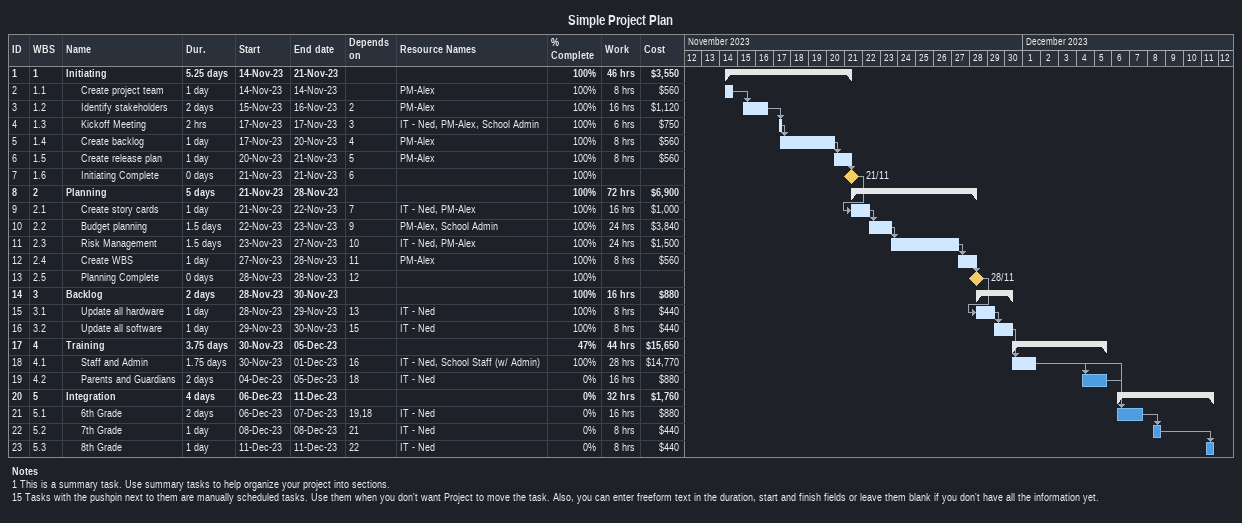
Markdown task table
Simple Project Plan

| ID | WBS | Task | Duration | Start | Finish | Predecessors | Resources | % complete | Work (h) | Cost ($) |
|---|---|---|---|---|---|---|---|---|---|---|
| 1 | 1 | **Initiating** | 5.25d | 2023-11-14 | 2023-11-21 |  |  | 100 | 46 | 3550 |
| 2 | 1.1 | Create project team | 1d | 2023-11-14 | 2023-11-14 |  | PM-Alex | 100 | 8 | 560 |
| 3 | 1.2 | Identify stakeholders | 2d | 2023-11-15 | 2023-11-16 | 2 | PM-Alex | 100 | 16 | 1120 |
| 4 | 1.3 | Kickoff Meeting | 2h | 2023-11-17 | 2023-11-17 | 3 | IT - Ned, PM-Alex, School Admin | 100 | 6 | 750 |
| 5 | 1.4 | Create backlog | 1d | 2023-11-17 | 2023-11-20 | 4 | PM-Alex | 100 | 8 | 560 |
| 6 | 1.5 | Create release plan | 1d | 2023-11-20 | 2023-11-21 | 5 | PM-Alex | 100 | 8 | 560 |
| 7 | 1.6 | Initiating Complete | 0d | 2023-11-21 | 2023-11-21 | 6 |  | 100 |  |  |
| 8 | 2 | **Planning** | 5d | 2023-11-21 | 2023-11-28 |  |  | 100 | 72 | 6900 |
| 9 | 2.1 | Create story cards | 1d | 2023-11-21 | 2023-11-22 | 7 | IT - Ned, PM-Alex | 100 | 16 | 1000 |
| 10 | 2.2 | Budget planning | 1.5d | 2023-11-22 | 2023-11-23 | 9 | PM-Alex, School Admin | 100 | 24 | 3840 |
| 11 | 2.3 | Risk Management | 1.5d | 2023-11-23 | 2023-11-27 | 10 | IT - Ned, PM-Alex | 100 | 24 | 1500 |
| 12 | 2.4 | Create WBS | 1d | 2023-11-27 | 2023-11-28 | 11 | PM-Alex | 100 | 8 | 560 |
| 13 | 2.5 | Planning Complete | 0d | 2023-11-28 | 2023-11-28 | 12 |  | 100 |  |  |
| 14 | 3 | **Backlog** | 2d | 2023-11-28 | 2023-11-30 |  |  | 100 | 16 | 880 |
| 15 | 3.1 | Update all hardware | 1d | 2023-11-28 | 2023-11-29 | 13 | IT - Ned | 100 | 8 | 440 |
| 16 | 3.2 | Update all software | 1d | 2023-11-29 | 2023-11-30 | 15 | IT - Ned | 100 | 8 | 440 |
| 17 | 4 | **Training** | 3.75d | 2023-11-30 | 2023-12-05 |  |  | 47 | 44 | 15650 |
| 18 | 4.1 | Staff and Admin | 1.75d | 2023-11-30 | 2023-12-01 | 16 | IT - Ned, School Staff (w/ Admin) | 100 | 28 | 14770 |
| 19 | 4.2 | Parents and Guardians | 2d | 2023-12-04 | 2023-12-05 | 18 | IT - Ned | 0 | 16 | 880 |
| 20 | 5 | **Integration** | 4d | 2023-12-06 | 2023-12-11 |  |  | 0 | 32 | 1760 |
| 21 | 5.1 | 6th Grade | 2d | 2023-12-06 | 2023-12-07 | 19, 18 | IT - Ned | 0 | 16 | 880 |
| 22 | 5.2 | 7th Grade | 1d | 2023-12-08 | 2023-12-08 | 21 | IT - Ned | 0 | 8 | 440 |
| 23 | 5.3 | 8th Grade | 1d | 2023-12-11 | 2023-12-11 | 22 | IT - Ned | 0 | 8 | 440 |

Notes
- 1: This is a summary task. Use summary tasks to help organize your project into sections.
- 15: Tasks with the pushpin next to them are manually scheduled tasks. Use them when you don't want Project to move the task. Also, you can enter freeform text in the duration, start and finish fields or leave them blank if you don't have all the information yet.
